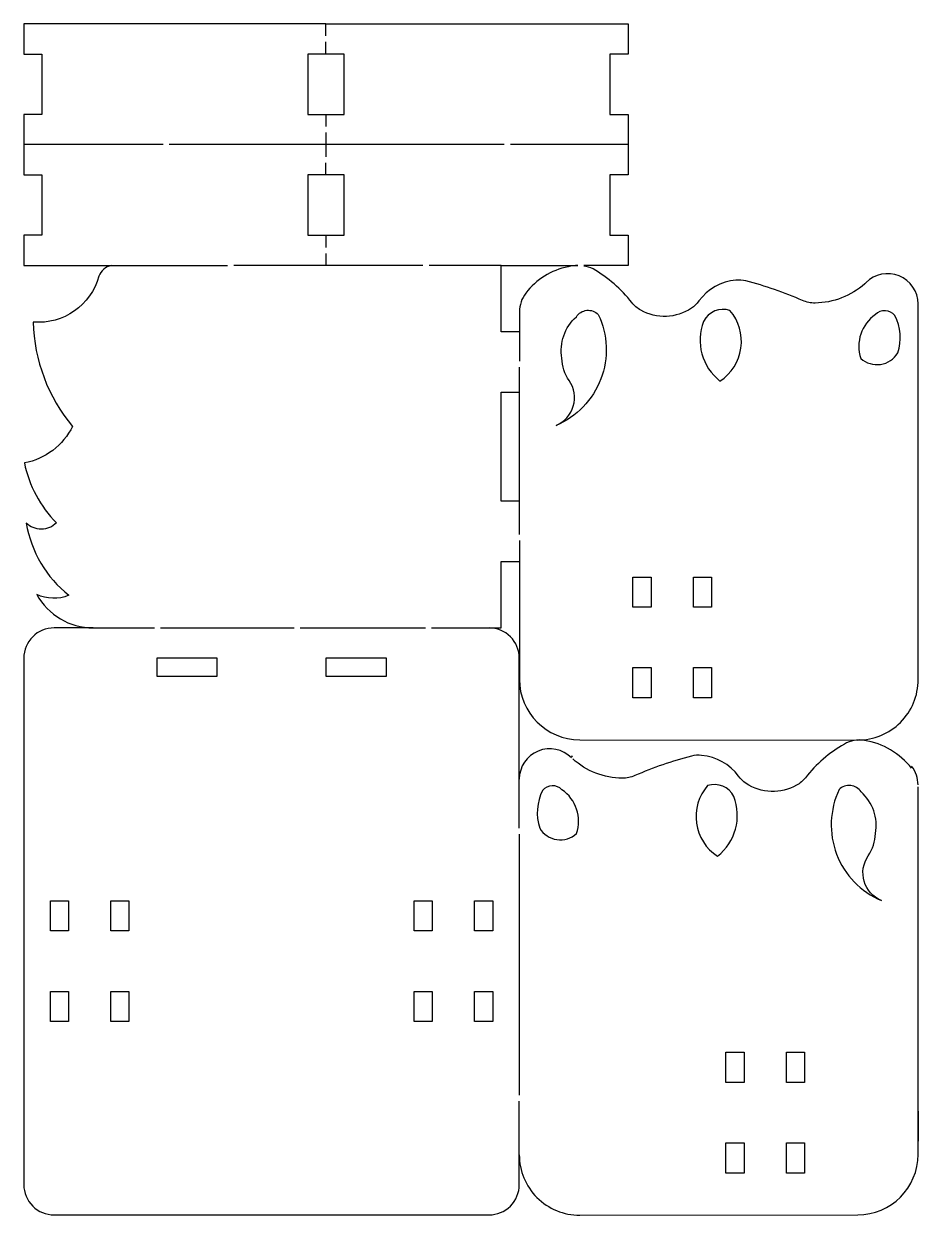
# Model space of a CAD drawing. Header units: millimetres. Extents: x 1 to 149, y 1 to 198.
import ezdxf

# ---------------------------------------------------------------- set-up
doc = ezdxf.new("R2010")
doc.units = ezdxf.units.MM
doc.layers.add('Corte exterior', color=1, linetype='Continuous', true_color=0xff0000)

msp = doc.modelspace()

# ---------------------------------------------------------------- linework, layer by layer
at = {"layer": 'Corte exterior'}
for p, q in [((51, 193.18), (51, 195.18)), ((101, 178.18), (81.52, 178.18)), ((51, 173.18), (51, 175.18)), ((51, 160.18), (51, 158.18)), ((67.06, 158.18), (35.73, 158.18)), ((80, 158.18), (68.06, 158.18)), ((83.02, 113.63), (83.02, 141.32)), ((23.63, 98.18), (45.74, 98.18)), ((46.74, 98.18), (67.48, 98.18)), ((83, 64.05), (83, 20.81)), ((5.4, 38), (8.4, 38)), ((5.4, 38), (8.4, 38)), ((15.4, 38), (18.4, 38)), ((15.4, 38), (18.4, 38)), ((65.6, 38), (68.6, 38)), ((75.6, 38), (78.6, 38)), ((149, 18.19), (149, 13.19))]:
    msp.add_line(p, q, dxfattribs=at)
for points in [[(51, 198.18), (1, 198.18), (1, 193.18), (4, 193.18), (4, 183.18), (1, 183.18), (1, 178.18)], [(51, 196.18), (51, 198.18), (101, 198.18), (101, 193.18), (98, 193.18), (98, 183.18), (101, 183.18), (101, 178.18), (101, 173.18), (98, 173.18), (98, 163.18), (101, 163.18), (101, 158.18), (93.69, 158.18)], [(51, 183.18), (54, 183.18), (54, 193.18), (51, 193.18), (48, 193.18), (48, 183.18), (51, 183.18), (51, 181.18)], [(51, 180.18), (51, 178.18), (51, 176.18)], [(24.04, 178.18), (1, 178.18), (1, 173.18), (4, 173.18), (4, 163.18), (1, 163.18), (1, 158.18), (15.47, 158.18), (17.97, 158.18), (34.73, 158.18)], [(80.52, 178.18), (51, 178.18), (25.04, 178.18)], [(51, 163.18), (54, 163.18), (54, 173.18), (51, 173.18), (48, 173.18), (48, 163.18), (51, 163.18), (51, 161.18)], [(83, 147.18), (80, 147.18), (80, 158.18), (92.69, 158.18)], [(83, 119.18), (80, 119.18), (80, 137.18), (83, 137.18)], [(68.48, 98.18), (80, 98.18), (80, 109.18), (83, 109.18)]]:
    msp.add_lwpolyline(points, dxfattribs=at)
for points in [[(15.47, 158.18, 0.239088), (13.41, 156.43, -0.36422), (2.56, 148.81, 0.170056), (9.06, 131.53, -0.236068), (1.09, 125.49, 0.145113), (6.4, 115.56, -0.414214), (1.4, 115.54, 0.185678), (8.46, 103.57, -0.213504), (3.14, 103.72, 0.274161), (12.47, 98.18), (22.63, 98.18)], [(92.69, 158.17, 0.067216), (91.1, 157.96, 0.187217), (84.09, 153.59, 0.167993), (83.02, 150.5), (83.02, 142.32)], [(83.02, 112.63), (83.02, 89.66, 0.413868), (93.01, 79.66), (139.01, 79.61, 0.414499), (149.02, 89.61), (149.02, 151.82, 0.666082), (140.39, 155.34, -0.014763), (140.18, 155.14, -0.181236), (131.95, 151.96, -0.106732), (129.89, 152.38, 0.041343), (120.51, 155.61, 0.084458), (118.84, 155.75, 0.216154), (112.73, 152.3, -0.087245), (111.48, 151.1, -0.284182), (103.11, 150.78, -0.097411), (101.64, 152.04, 0.095535), (95.22, 157.61, 0.067216), (93.69, 158.09)], [(12.47, 98.18), (6, 98.18, 0.414214), (1, 93.18), (1, 85.18), (1, 54.6), (1, 31.4), (1, 6, 0.414214), (6, 1), (78, 1)], [(83, 65.05), (83, 73.51), (82.99, 88.18), (83, 93.18, 0.414214), (78, 98.18)], [(147.93, 74.93, 0.187217), (140.12, 79.56, 0.17386), (136.8, 78.95, 0.095535), (130.37, 73.38, -0.097411), (128.91, 72.12, -0.284182), (120.54, 72.44, -0.087245), (119.29, 73.64, 0.216154), (113.18, 77.08, 0.084458), (111.5, 76.95, 0.041343), (102.13, 73.72, -0.106732), (100.06, 73.3, -0.181236), (91.84, 76.48)], [(83, 10.95, 0.414499), (93.01, 0.95), (139.01, 1, 0.413868), (149, 11), (149, 71.84)], [(78, 1, 0.414214), (83, 6), (83, 11.31), (83, 19.81)]]:
    msp.add_lwpolyline(points, format="xyb", dxfattribs=at)
for points in [[(89.09, 131.69, 0.473522), (91.26, 139.12, -0.142982), (90.06, 142.81, -0.261779), (92.45, 149.68, -0.487489), (96.08, 150.06, -0.426444)], [(117.87, 150.72, 0.374166), (113.5, 148.93, 0.329388), (116.21, 139.05, 0.453805)], [(145.17, 149.92, 0.4414), (141.95, 150.05, 0.333292), (139.53, 142.79, 0.47187), (145.64, 143.69, 0.196611)], [(86.38, 65.03, 0.47187), (92.49, 64.13, 0.333292), (90.07, 71.39, 0.4414), (86.85, 71.26, 0.196611)], [(115.8, 60.39, 0.329388), (118.51, 70.27, 0.374166), (114.15, 72.06, 0.453805)], [(142.93, 53.03, -0.473522), (140.75, 60.45, 0.142982), (141.96, 64.15, 0.261779), (139.57, 71.02, 0.487489), (135.94, 71.4, 0.426444)]]:
    msp.add_lwpolyline(points, format="xyb", close=True, dxfattribs=at)
for points in [[(101.82, 101.6), (101.82, 106.6), (104.82, 106.6), (104.82, 101.6)], [(114.82, 106.6), (114.82, 101.6), (111.82, 101.6), (111.82, 106.6)], [(23, 90.18), (33, 90.18), (33, 93.18), (23, 93.18)], [(51, 93.18), (51, 90.18), (61, 90.18), (61, 93.18)], [(104.82, 86.6), (101.82, 86.6), (101.82, 91.6), (104.82, 91.6)], [(114.82, 86.6), (111.82, 86.6), (111.82, 91.6), (114.82, 91.6)], [(5.4, 48), (5.4, 53), (8.4, 53), (8.4, 48)], [(15.4, 48), (15.4, 53), (18.4, 53), (18.4, 48)], [(68.6, 53), (68.6, 48), (65.6, 48), (65.6, 53)], [(75.6, 48), (75.6, 53), (78.6, 53), (78.6, 48)], [(8.4, 33), (5.4, 33), (5.4, 38), (8.4, 38)], [(18.4, 33), (15.4, 33), (15.4, 38), (18.4, 38)], [(68.6, 33), (65.6, 33), (65.6, 38), (68.6, 38)], [(78.6, 33), (75.6, 33), (75.6, 38), (78.6, 38)], [(117.2, 22.93), (117.2, 27.93), (120.2, 27.93), (120.2, 22.93)], [(130.2, 27.93), (130.2, 22.93), (127.2, 22.93), (127.2, 27.93)], [(120.2, 7.93), (117.2, 7.93), (117.2, 12.93), (120.2, 12.93)], [(130.2, 7.93), (127.2, 7.93), (127.2, 12.93), (130.2, 12.93)]]:
    msp.add_lwpolyline(points, close=True, dxfattribs=at)
for centre, radius, start, end in [((88.05, 73.12), 5.05, 44.9112, 179.5786), ((95.16, 80.56), 5, 224.9112, 228.2943), ((144, 72.19), 5, 360, 38.1451)]:
    msp.add_arc(centre, radius, start, end, dxfattribs=at)

doc.saveas('drawing.dxf')
